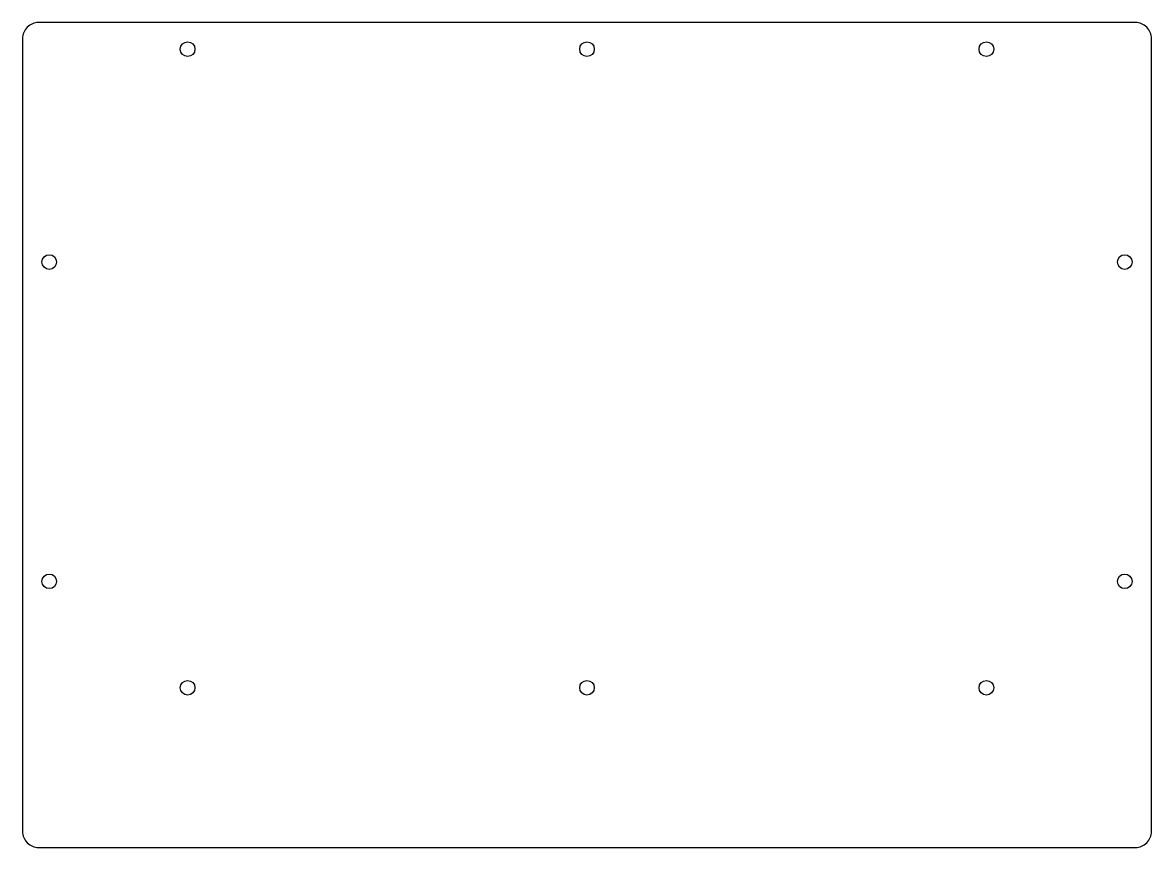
# Model space of a CAD drawing. Header units: millimetres. Extents: x 0 to 424, y 0 to 310.
import ezdxf

# ---------------------------------------------------------------- set-up
doc = ezdxf.new("R2010")
doc.units = ezdxf.units.MM
doc.layers.add('CUT', color=7, linetype='Continuous')

msp = doc.modelspace()

# ---------------------------------------------------------------- linework, layer by layer
at = {"layer": 'CUT'}
msp.add_lwpolyline([(6, 0), (418, 0, 0.414214), (424, 6), (424, 304, 0.414214), (418, 310), (6, 310, 0.414214), (0, 304), (0, 6, 0.414214)], format="xyb", close=True, dxfattribs=at)
for centre in [(62, 300), (212, 300), (362, 300), (10, 220), (414, 220), (10, 100), (414, 100), (62, 60), (212, 60), (362, 60)]:
    msp.add_circle(centre, 2.75, dxfattribs=at)

doc.saveas('drawing.dxf')
